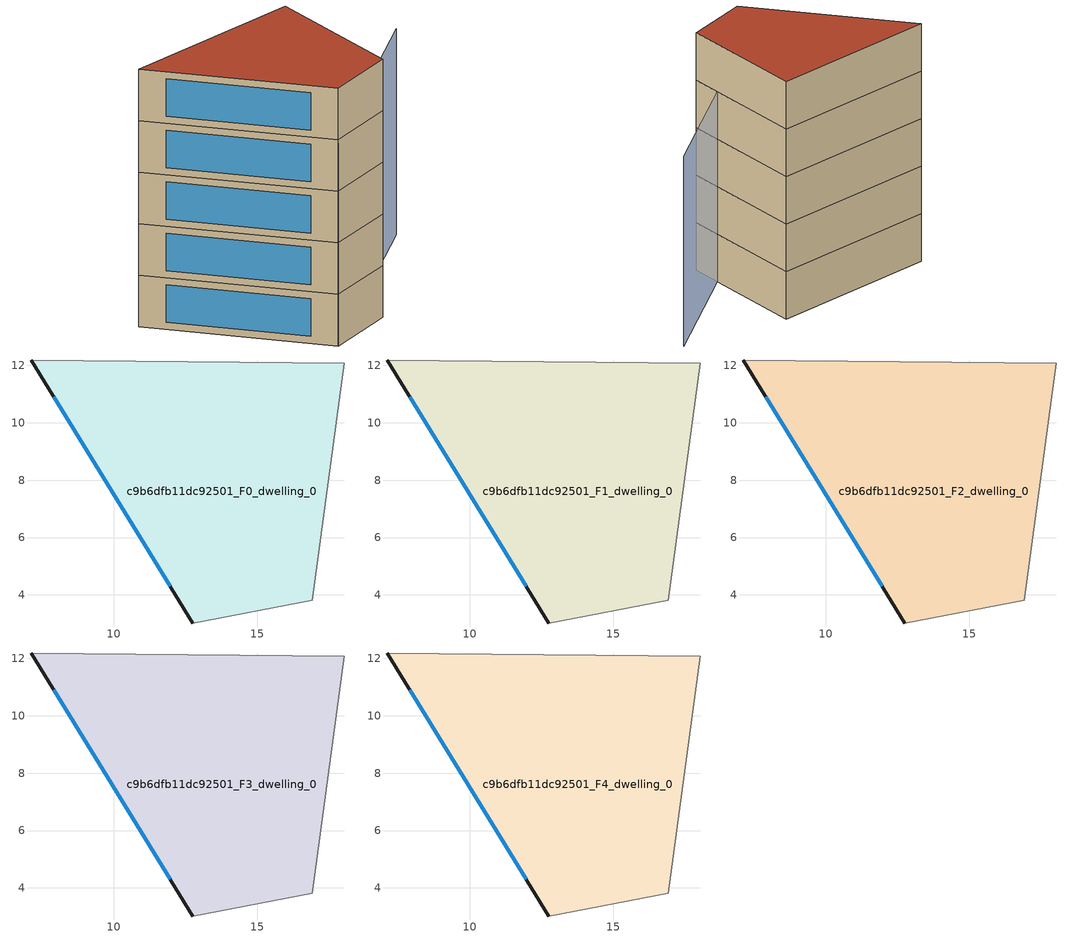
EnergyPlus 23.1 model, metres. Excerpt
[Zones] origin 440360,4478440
c9b6dfb11dc92501_F0_dwelling_0
 floor ground (EU_floor_Construction): 18.04,12.07 16.93,3.82 12.76,3.02 7.13,12.19 z0
 wall outside (EU_wall_Construction): 7.13,12.19 12.76,3.02 z0:3
 wall adiabatic (EU_wall_Construction): 12.76,3.02 16.93,3.82 18.04,12.07 7.13,12.19 z0:3
 window (EU_Window_Construction): 7.91,10.92 11.98,4.29 z0.42:2.58
c9b6dfb11dc92501_F1_dwelling_0
 floor to c9b6dfb11dc92501_F0_dwelling_0 (EU_floor_Construction): 18.04,12.07 16.93,3.82 12.76,3.02 7.13,12.19 z3
 wall outside (EU_wall_Construction): 7.13,12.19 12.76,3.02 z3:6
 wall adiabatic (EU_wall_Construction): 12.76,3.02 16.93,3.82 18.04,12.07 7.13,12.19 z3:6
 window (EU_Window_Construction): 7.91,10.92 11.98,4.29 z3.42:5.58
c9b6dfb11dc92501_F2_dwelling_0
 floor to c9b6dfb11dc92501_F1_dwelling_0 (EU_floor_Construction): 18.04,12.07 16.93,3.82 12.76,3.02 7.13,12.19 z6
 wall outside (EU_wall_Construction): 7.13,12.19 12.76,3.02 z6:9
 wall adiabatic (EU_wall_Construction): 12.76,3.02 16.93,3.82 18.04,12.07 7.13,12.19 z6:9
 window (EU_Window_Construction): 7.91,10.92 11.98,4.29 z6.42:8.58
c9b6dfb11dc92501_F3_dwelling_0
 floor to c9b6dfb11dc92501_F2_dwelling_0 (EU_floor_Construction): 18.04,12.07 16.93,3.82 12.76,3.02 7.13,12.19 z9
 wall outside (EU_wall_Construction): 7.13,12.19 12.76,3.02 z9:12
 wall adiabatic (EU_wall_Construction): 12.76,3.02 16.93,3.82 18.04,12.07 7.13,12.19 z9:12
 window (EU_Window_Construction): 7.91,10.92 11.98,4.29 z9.42:11.58
c9b6dfb11dc92501_F4_dwelling_0
 floor to c9b6dfb11dc92501_F3_dwelling_0 (EU_floor_Construction): 18.04,12.07 16.93,3.82 12.76,3.02 7.13,12.19 z12
 wall outside (EU_wall_Construction): 7.13,12.19 12.76,3.02 z12:15
 wall adiabatic (EU_wall_Construction): 12.76,3.02 16.93,3.82 18.04,12.07 7.13,12.19 z12:15
 window (EU_Window_Construction): 7.91,10.92 11.98,4.29 z12.42:14.58
 roof outside (EU_roof_Construction): 16.93,3.82 18.04,12.07 7.13,12.19 12.76,3.02 z15
shading: 12.76,3.02 24.66,10.37 z0:12
[Building]
EU S2 Campaign: North Axis=0; Terrain=City; Solar Distribution=FullExterior
[Site:Location]
Madrid: Latitude=40.5; Longitude=-3.5; Time Zone=1; Elevation=609
[SizingPeriod:WeatherFileDays]
AnnualSizingPeriod: Begin Month=1; Begin Day of Month=1; End Month=12; End Day of Month=31; Day of Week for Start Day=Monday; Use Weather File Daylight Saving Period=No; Use Weather File Rain and Snow Indicators=No
[MATERIAL]
EU_InternalMass_Material: Roughness=MediumRough; Thickness=0.1; Conductivity=1; Density=1800; Specific Heat=900; Thermal Absorptance=0.9; Solar Absorptance=0.7; Visible Absorptance=0.7
[MATERIAL:NOMASS] Roughness=MediumRough; Thermal Absorptance=0.9; Solar Absorptance=0.7; Visible Absorptance=0.7
Name | Thermal Resistance
EU_wall_NoMass | 1.60022
EU_roof_NoMass | 1.57597
EU_floor_NoMass | 0.470652
[WINDOWMATERIAL:SIMPLEGLAZINGSYSTEM]
EU_Window_SimpleGlazing: UFactor=3.28802; Solar Heat Gain Coefficient=0.85; Visible Transmittance=0.85
[CONSTRUCTION]
EU_wall_Construction: EU_wall_NoMass
EU_roof_Construction: EU_roof_NoMass
EU_floor_Construction: EU_floor_NoMass
EU_Window_Construction: EU_Window_SimpleGlazing
EU_InternalMass_Construction: EU_InternalMass_Material
[ZONE] Type=1; Multiplier=1; Ceiling Height=autocalculate; Floor Area=autocalculate; Part of Total Floor Area=Yes
Name | Volume
c9b6dfb11dc92501_F0_dwelling_0 | 199.353
c9b6dfb11dc92501_F1_dwelling_0; c9b6dfb11dc92501_F2_dwelling_0; c9b6dfb11dc92501_F3_dwelling_0; c9b6dfb11dc92501_F4_dwelling_0 | 199.352
[INTERNALMASS] Construction=EU_InternalMass_Construction; Surface Area=66.4508
Name | Zone or ZoneList
c9b6dfb11dc92501_F0_dwelling_0_EU_InternalMass | c9b6dfb11dc92501_F0_dwelling_0
c9b6dfb11dc92501_F1_dwelling_0_EU_InternalMass | c9b6dfb11dc92501_F1_dwelling_0
c9b6dfb11dc92501_F2_dwelling_0_EU_InternalMass | c9b6dfb11dc92501_F2_dwelling_0
c9b6dfb11dc92501_F3_dwelling_0_EU_InternalMass | c9b6dfb11dc92501_F3_dwelling_0
c9b6dfb11dc92501_F4_dwelling_0_EU_InternalMass | c9b6dfb11dc92501_F4_dwelling_0
[OTHEREQUIPMENT] Fuel Type=Electricity; Design Level Calculation Method=Watts/Area; Power per Zone Floor Area=1; Fraction Latent=0; Fraction Radiant=0; Fraction Lost=0; Carbon Dioxide Generation Rate=0; EndUse Subcategory=EU_Step8_InternalGains
Name | Zone or ZoneList or Space or SpaceList | Schedule
EU_Step8_InternalGain_c9b6dfb11dc92501_F0_dwelling_0_f000 | c9b6dfb11dc92501_F0_dwelling_0 | EU_Step8_GainSchedule_c9b6dfb11dc92501_F0_dwelling_0_f000
EU_Step8_InternalGain_c9b6dfb11dc92501_F1_dwelling_0_f000 | c9b6dfb11dc92501_F1_dwelling_0 | EU_Step8_GainSchedule_c9b6dfb11dc92501_F1_dwelling_0_f000
EU_Step8_InternalGain_c9b6dfb11dc92501_F2_dwelling_0_f000 | c9b6dfb11dc92501_F2_dwelling_0 | EU_Step8_GainSchedule_c9b6dfb11dc92501_F2_dwelling_0_f000
EU_Step8_InternalGain_c9b6dfb11dc92501_F3_dwelling_0_f000 | c9b6dfb11dc92501_F3_dwelling_0 | EU_Step8_GainSchedule_c9b6dfb11dc92501_F3_dwelling_0_f000
EU_Step8_InternalGain_c9b6dfb11dc92501_F4_dwelling_0_f000 | c9b6dfb11dc92501_F4_dwelling_0 | EU_Step8_GainSchedule_c9b6dfb11dc92501_F4_dwelling_0_f000
[ZONEVENTILATION:DESIGNFLOWRATE] Schedule=EU_AlwaysOn; Design Flow Rate Calculation Method=AirChanges/Hour; Air Changes per Hour=0.480704; Ventilation Type=Natural; Fan Pressure Rise=0; Fan Total Efficiency=1; Constant Term Coefficient=1; Temperature Term Coefficient=0; Velocity Term Coefficient=0; Velocity Squared Term Coefficient=0; Minimum Indoor Temperature=-100; Maximum Indoor Temperature=100; Delta Temperature=-100; Minimum Outdoor Temperature=-100; Maximum Outdoor Temperature=100; Maximum Wind Speed=40
Name | Zone or ZoneList or Space or SpaceList
EU_ConstantAir_c9b6dfb11dc92501_F0_dwelling_0 | c9b6dfb11dc92501_F0_dwelling_0
EU_ConstantAir_c9b6dfb11dc92501_F1_dwelling_0 | c9b6dfb11dc92501_F1_dwelling_0
EU_ConstantAir_c9b6dfb11dc92501_F2_dwelling_0 | c9b6dfb11dc92501_F2_dwelling_0
EU_ConstantAir_c9b6dfb11dc92501_F3_dwelling_0 | c9b6dfb11dc92501_F3_dwelling_0
EU_ConstantAir_c9b6dfb11dc92501_F4_dwelling_0 | c9b6dfb11dc92501_F4_dwelling_0
[HVACTEMPLATE:THERMOSTAT] Constant Heating Setpoint=20; Constant Cooling Setpoint=50
EU_HeatOnly_c9b6dfb11dc92501_F0_dwelling_0; EU_HeatOnly_c9b6dfb11dc92501_F1_dwelling_0; EU_HeatOnly_c9b6dfb11dc92501_F2_dwelling_0; EU_HeatOnly_c9b6dfb11dc92501_F3_dwelling_0; EU_HeatOnly_c9b6dfb11dc92501_F4_dwelling_0
[HVACTEMPLATE:ZONE:IDEALLOADSAIRSYSTEM] System Availability Schedule=EU_AlwaysOn; Maximum Heating Supply Air Temperature=50; Minimum Cooling Supply Air Temperature=13; Maximum Heating Supply Air Humidity Ratio=0.0156; Minimum Cooling Supply Air Humidity Ratio=0.0077; Heating Limit=NoLimit; Cooling Limit=NoLimit; Heating Availability Schedule=EU_AlwaysOn; Cooling Availability Schedule=EU_CoolingOff; Dehumidification Control Type=ConstantSensibleHeatRatio; Cooling Sensible Heat Ratio=0.7; Dehumidification Setpoint=60; Humidification Control Type=None; Humidification Setpoint=30; Outdoor Air Method=None; Outdoor Air Flow Rate per Person=0.00944; Outdoor Air Flow Rate per Zone Floor Area=0; Outdoor Air Flow Rate per Zone=0; Demand Controlled Ventilation Type=None; Outdoor Air Economizer Type=NoEconomizer; Heat Recovery Type=None; Sensible Heat Recovery Effectiveness=0.7; Latent Heat Recovery Effectiveness=0.65
Name | Template Thermostat
c9b6dfb11dc92501_F0_dwelling_0 | EU_HeatOnly_c9b6dfb11dc92501_F0_dwelling_0
c9b6dfb11dc92501_F1_dwelling_0 | EU_HeatOnly_c9b6dfb11dc92501_F1_dwelling_0
c9b6dfb11dc92501_F2_dwelling_0 | EU_HeatOnly_c9b6dfb11dc92501_F2_dwelling_0
c9b6dfb11dc92501_F3_dwelling_0 | EU_HeatOnly_c9b6dfb11dc92501_F3_dwelling_0
c9b6dfb11dc92501_F4_dwelling_0 | EU_HeatOnly_c9b6dfb11dc92501_F4_dwelling_0
[SIZING:ZONE] Zone Cooling Design Supply Air Temperature Input Method=SupplyAirTemperature; Zone Cooling Design Supply Air Temperature=13; Zone Heating Design Supply Air Temperature Input Method=SupplyAirTemperature; Zone Heating Design Supply Air Temperature=50; Zone Cooling Design Supply Air Humidity Ratio=0.008; Zone Heating Design Supply Air Humidity Ratio=0.008; Cooling Design Air Flow Method=DesignDay; Cooling Design Air Flow Rate=0; Cooling Minimum Air Flow per Zone Floor Area=0.000762; Cooling Minimum Air Flow=0; Cooling Minimum Air Flow Fraction=0.2; Heating Design Air Flow Method=DesignDay; Heating Design Air Flow Rate=0; Heating Maximum Air Flow per Zone Floor Area=0.002032; Heating Maximum Air Flow=0.141576; Heating Maximum Air Flow Fraction=0.3; Account for Dedicated Outdoor Air System=No; Dedicated Outdoor Air System Control Strategy=NeutralSupplyAir; Dedicated Outdoor Air Low Setpoint Temperature for Design=autosize; Dedicated Outdoor Air High Setpoint Temperature for Design=autosize; Zone Load Sizing Method=Sensible Load Only No Latent Load; Zone Latent Cooling Design Supply Air Humidity Ratio Input Method=HumidityRatioDifference; Zone Cooling Design Supply Air Humidity Ratio Difference=0.005; Zone Latent Heating Design Supply Air Humidity Ratio Input Method=HumidityRatioDifference; Zone Humidification Design Supply Air Humidity Ratio Difference=0.005
c9b6dfb11dc92501_F0_dwelling_0; c9b6dfb11dc92501_F1_dwelling_0; c9b6dfb11dc92501_F2_dwelling_0; c9b6dfb11dc92501_F3_dwelling_0; c9b6dfb11dc92501_F4_dwelling_0
[SCHEDULE:CONSTANT]
Name | Hourly Value
EU_AlwaysOn | 1
EU_CoolingOff | 0
[SCHEDULE:FILE] Column Number=1; Rows to Skip at Top=0; Number of Hours of Data=8760; Column Separator=Comma; Interpolate to Timestep=No; Minutes per Item=60; Adjust Schedule for Daylight Savings=Yes
Name | File
EU_Step8_GainSchedule_c9b6dfb11dc92501_F0_dwelling_0_f000 | ../../schedules/c9b6dfb11dc92501/c9b6dfb11dc92501_F0_dwelling_0_f000_gain.csv
EU_Step8_GainSchedule_c9b6dfb11dc92501_F1_dwelling_0_f000 | ../../schedules/c9b6dfb11dc92501/c9b6dfb11dc92501_F1_dwelling_0_f000_gain.csv
EU_Step8_GainSchedule_c9b6dfb11dc92501_F2_dwelling_0_f000 | ../../schedules/c9b6dfb11dc92501/c9b6dfb11dc92501_F2_dwelling_0_f000_gain.csv
EU_Step8_GainSchedule_c9b6dfb11dc92501_F3_dwelling_0_f000 | ../../schedules/c9b6dfb11dc92501/c9b6dfb11dc92501_F3_dwelling_0_f000_gain.csv
EU_Step8_GainSchedule_c9b6dfb11dc92501_F4_dwelling_0_f000 | ../../schedules/c9b6dfb11dc92501/c9b6dfb11dc92501_F4_dwelling_0_f000_gain.csv
